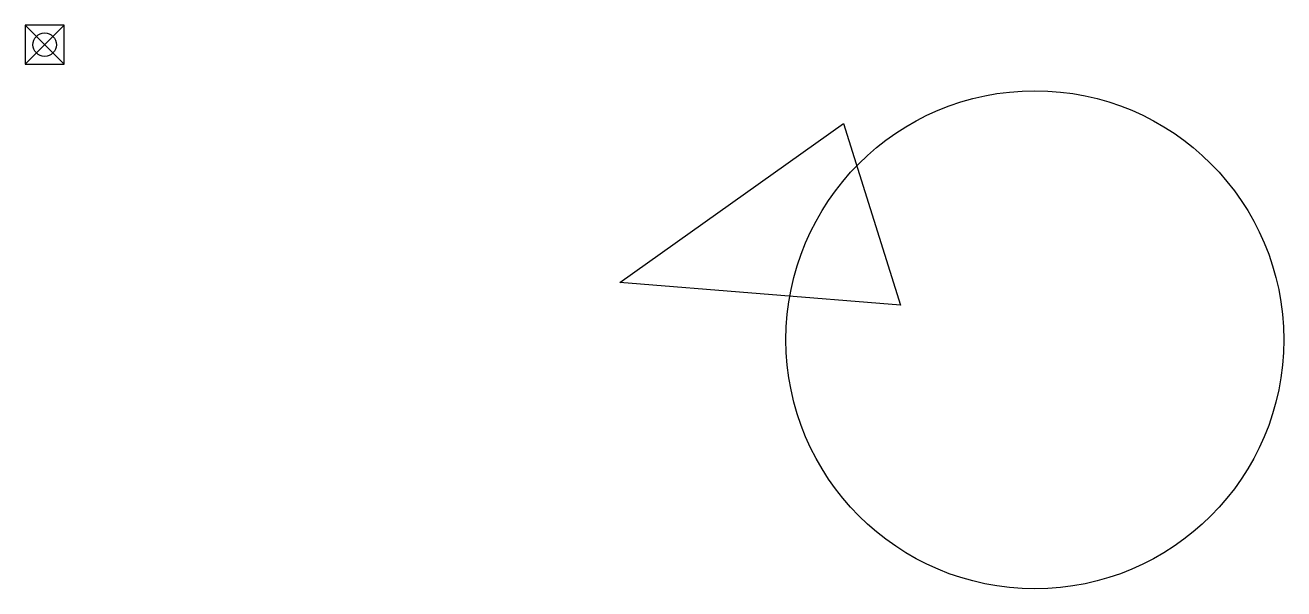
# Model space of a CAD drawing. Header units: millimetres. Extents: x 459 to 65021, y -26443 to 2454.
import ezdxf

# ---------------------------------------------------------------- set-up
doc = ezdxf.new("R2010")
doc.units = ezdxf.units.MM

msp = doc.modelspace()

# ---------------------------------------------------------------- linework, layer by layer
for p, q in [((459, 454), (2459, 2454)), ((459, 2454), (2459, 454)), ((30959, -10736), (42432, -2579)), ((42432, -2579), (45365, -11892)), ((45365, -11892), (30959, -10736))]:
    msp.add_line(p, q)
msp.add_lwpolyline([(459, 454), (2459, 454), (2459, 2454), (459, 2454), (459, 454)])
for centre, radius in [((1459, 1454), 600), ((52252, -13674), 12768)]:
    msp.add_circle(centre, radius)

doc.saveas('drawing.dxf')
